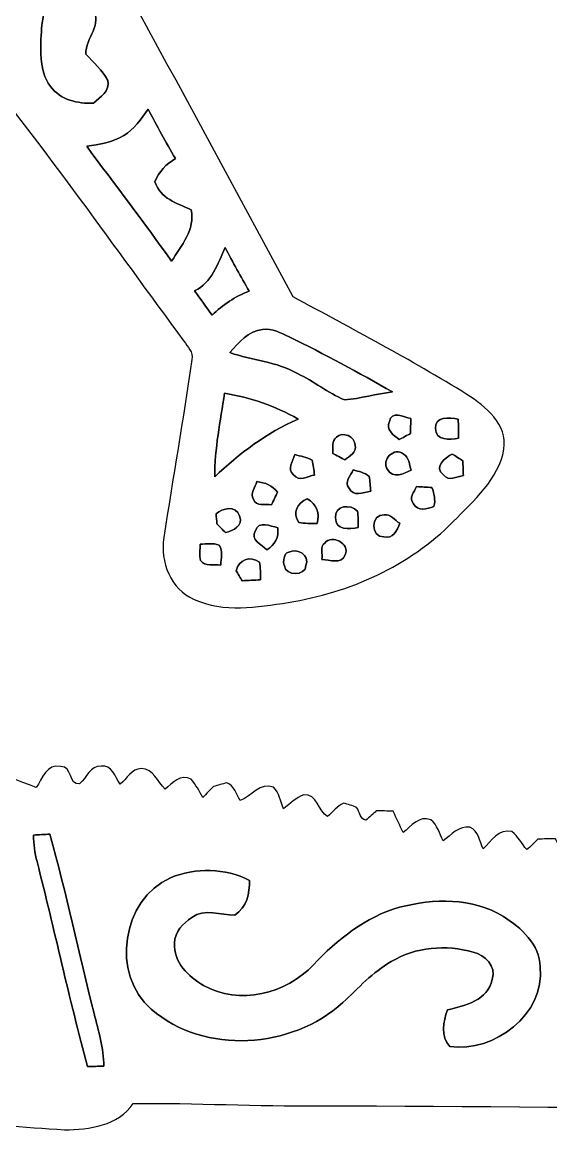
# Model space of a CAD drawing. Header units: centimetres. Extents: x -11.9 to 11.8, y -13.4 to 13.3.
# Drawn here: x -0.62 to 3.99, y -13.31 to -3.65 of the extents above; entities that cross this region are included whole.
import ezdxf

# ---------------------------------------------------------------- set-up
doc = ezdxf.new("R2010")
doc.units = ezdxf.units.CM
doc.header["$MEASUREMENT"] = 0
doc.layers.add('Camada 1', color=7, linetype='Continuous')

msp = doc.modelspace()

# ---------------------------------------------------------------- linework, layer by layer
at = {"layer": 'Camada 1', "color": 156}
for points, knots in [([(-6.18384, 0.67592), (-5.45606, 0.92392), (-4.68066, 0.97401), (-3.91759, 0.99342), (-3.91759, 0.99342), (-3.21344, 0.99942), (-2.49414, 0.95074), (-1.82915, 0.70131), (-1.82915, 0.70131), (-1.45097, 0.55915), (-1.08761, 0.32878), (-0.86959, -0.01975), (-0.86959, -0.01975), (-0.78775, -0.16228), (-0.71191, -0.32419), (-0.73447, -0.49318), (-0.73447, -0.49318), (-0.75881, -0.69179), (-0.76588, -0.89181), (-0.79162, -1.09044), (-0.79162, -1.09044), (-0.79409, -1.19415), (-0.82797, -1.3088), (-0.77045, -1.4037), (-0.77045, -1.4037), (0.06809, -2.95205), (0.90981, -4.49862), (1.74625, -6.04838), (1.74625, -6.04838), (2.25636, -6.32283), (2.76895, -6.59448), (3.26178, -6.89926), (3.26178, -6.89926), (3.42335, -7.00439), (3.61702, -7.15751), (3.58352, -7.37517), (3.58352, -7.37517), (3.53764, -7.6401), (3.32034, -7.8253), (3.14077, -8.00735), (3.14077, -8.00735), (2.75766, -8.39576), (2.23801, -8.62682), (1.7032, -8.71149), (1.7032, -8.71149), (1.43298, -8.75558), (1.14087, -8.80145), (0.88194, -8.68469), (0.88194, -8.68469), (0.6798, -8.59579), (0.5842, -8.35695), (0.61841, -8.14634), (0.61841, -8.14634), (0.69885, -7.62916), (0.78739, -7.1127), (0.86395, -6.59482), (0.86395, -6.59482), (0.87948, -6.53026), (0.82479, -6.48299), (0.79375, -6.43466), (0.79375, -6.43466), (0.18696, -5.61374), (-0.39899, -4.7766), (-1.04422, -3.98533), (-1.04422, -3.98533), (-1.13558, -4.9269), (-1.19591, -5.87691), (-1.40263, -6.80295), (-1.40263, -6.80295), (-1.45308, -7.09224), (-1.68663, -7.30778), (-1.93533, -7.43973), (-1.93533, -7.43973), (-2.32621, -7.63588), (-2.76542, -7.71102), (-3.19722, -7.74912), (-3.19722, -7.74912), (-3.17782, -8.15128), (-3.15277, -8.57532), (-3.33233, -8.9482), (-3.33233, -8.9482), (-3.45015, -9.1948), (-3.68087, -9.38812), (-3.95286, -9.43715), (-3.95286, -9.43715), (-4.38431, -9.53735), (-4.89338, -9.40893), (-5.16008, -9.03781), (-5.16008, -9.03781), (-5.46028, -8.62894), (-5.53966, -8.10119), (-5.52767, -7.60552), (-5.52767, -7.60552), (-5.76192, -7.53463), (-6.00216, -7.47112), (-6.2177, -7.35188), (-6.2177, -7.35188), (-6.5479, -7.69372), (-7.00051, -7.93574), (-7.48171, -7.94631), (-7.48171, -7.94631), (-7.76111, -7.9382), (-8.05391, -7.86095), (-8.25817, -7.65986), (-8.25817, -7.65986), (-8.48959, -7.45101), (-8.60072, -7.14516), (-8.6494, -6.84459), (-8.6494, -6.84459), (-8.69597, -6.59977), (-8.58943, -6.36481), (-8.52276, -6.1348), (-8.52276, -6.1348), (-8.09271, -4.91208), (-7.54486, -3.73556), (-7.00758, -2.55798), (-7.00758, -2.55798), (-6.98324, -2.43521), (-7.01781, -2.30928), (-7.0305, -2.18651), (-7.0305, -2.18651), (-7.09365, -1.6584), (-7.15539, -1.12994), (-7.21465, -0.60113), (-7.21465, -0.60113), (-7.24252, -0.36617), (-7.20019, -0.1164), (-7.06225, 0.07972), (-7.06225, 0.07972), (-6.85658, 0.38064), (-6.51862, 0.55562), (-6.18384, 0.67592)], [0, 0, 0, 0, 0.0294118, 0.0294118, 0.0294118, 0.0294118, 0.0588235, 0.0588235, 0.0588235, 0.0588235, 0.0882353, 0.0882353, 0.0882353, 0.0882353, 0.1176471, 0.1176471, 0.1176471, 0.1176471, 0.1470588, 0.1470588, 0.1470588, 0.1470588, 0.1764706, 0.1764706, 0.1764706, 0.1764706, 0.2058824, 0.2058824, 0.2058824, 0.2058824, 0.2352941, 0.2352941, 0.2352941, 0.2352941, 0.2647059, 0.2647059, 0.2647059, 0.2647059, 0.2941176, 0.2941176, 0.2941176, 0.2941176, 0.3235294, 0.3235294, 0.3235294, 0.3235294, 0.3529412, 0.3529412, 0.3529412, 0.3529412, 0.3823529, 0.3823529, 0.3823529, 0.3823529, 0.4117647, 0.4117647, 0.4117647, 0.4117647, 0.4411765, 0.4411765, 0.4411765, 0.4411765, 0.4705882, 0.4705882, 0.4705882, 0.4705882, 0.5, 0.5, 0.5, 0.5, 0.5294118, 0.5294118, 0.5294118, 0.5294118, 0.5588235, 0.5588235, 0.5588235, 0.5588235, 0.5882353, 0.5882353, 0.5882353, 0.5882353, 0.6176471, 0.6176471, 0.6176471, 0.6176471, 0.6470588, 0.6470588, 0.6470588, 0.6470588, 0.6764706, 0.6764706, 0.6764706, 0.6764706, 0.7058824, 0.7058824, 0.7058824, 0.7058824, 0.7352941, 0.7352941, 0.7352941, 0.7352941, 0.7647059, 0.7647059, 0.7647059, 0.7647059, 0.7941176, 0.7941176, 0.7941176, 0.7941176, 0.8235294, 0.8235294, 0.8235294, 0.8235294, 0.8529412, 0.8529412, 0.8529412, 0.8529412, 0.8823529, 0.8823529, 0.8823529, 0.8823529, 0.9117647, 0.9117647, 0.9117647, 0.9117647, 0.9411765, 0.9411765, 0.9411765, 0.9411765, 1, 1, 1, 1]), ([(-0.3309, -2.95945), (-0.3309, -2.95945), (-0.3309, -2.95945), (-0.3309, -2.95945), (-0.3309, -2.95945), (-0.369, -3.20852), (-0.41451, -3.45687), (-0.44732, -3.70699), (-0.44732, -3.70699), (-0.45578, -3.87631), (-0.47659, -4.06858), (-0.37007, -4.21428), (-0.37007, -4.21428), (-0.28292, -4.33), (-0.1337, -4.36667), (0.00528, -4.36068), (0.00528, -4.36068), (0.06456, -4.30847), (0.15205, -4.2545), (0.12946, -4.16136), (0.12946, -4.16136), (0.08395, -4.07212), (0.00387, -4.00719), (-0.06068, -3.93242), (-0.06068, -3.93242), (-0.06843, -3.79377), (0.09525, -3.66747), (-0.00847, -3.53835), (-0.00847, -3.53835), (-0.11711, -3.3461), (-0.22506, -3.15312), (-0.3309, -2.95945)], [0, 0, 0, 0, 0.1111111, 0.1111111, 0.1111111, 0.1111111, 0.2222222, 0.2222222, 0.2222222, 0.2222222, 0.3333333, 0.3333333, 0.3333333, 0.3333333, 0.4444444, 0.4444444, 0.4444444, 0.4444444, 0.5555556, 0.5555556, 0.5555556, 0.5555556, 0.6666667, 0.6666667, 0.6666667, 0.6666667, 0.7777778, 0.7777778, 0.7777778, 0.7777778, 1, 1, 1, 1]), ([(0.26846, -4.64255), (0.26846, -4.64255), (0.26846, -4.64255), (0.26846, -4.64255), (0.26846, -4.64255), (0.1718, -4.70322), (0.05644, -4.71699), (-0.05396, -4.73569), (-0.05396, -4.73569), (0.19227, -5.07012), (0.44696, -5.3982), (0.68545, -5.73829), (0.68545, -5.73829), (0.76941, -5.6021), (0.895, -5.46169), (0.85724, -5.28884), (0.85724, -5.28884), (0.73377, -5.23239), (0.58666, -5.19112), (0.54115, -5.04506), (0.54115, -5.04506), (0.57467, -4.95687), (0.64065, -4.89091), (0.71966, -4.84222), (0.71966, -4.84222), (0.63675, -4.70146), (0.55703, -4.5586), (0.4819, -4.41359), (0.4819, -4.41359), (0.41909, -4.49686), (0.36125, -4.58927), (0.26846, -4.64255)], [0, 0, 0, 0, 0.1111111, 0.1111111, 0.1111111, 0.1111111, 0.2222222, 0.2222222, 0.2222222, 0.2222222, 0.3333333, 0.3333333, 0.3333333, 0.3333333, 0.4444444, 0.4444444, 0.4444444, 0.4444444, 0.5555556, 0.5555556, 0.5555556, 0.5555556, 0.6666667, 0.6666667, 0.6666667, 0.6666667, 0.7777778, 0.7777778, 0.7777778, 0.7777778, 1, 1, 1, 1]), ([(0.88652, -5.99651), (0.88652, -5.99651), (0.88652, -5.99651), (0.88652, -5.99651), (0.88652, -5.99651), (0.93802, -6.06636), (0.98882, -6.13692), (1.03964, -6.20783), (1.03964, -6.20783), (1.13312, -6.11786), (1.24107, -6.04448), (1.36277, -5.99756), (1.36277, -5.99756), (1.28975, -5.87304), (1.21884, -5.7471), (1.15429, -5.61798), (1.15429, -5.61798), (1.08761, -5.75734), (1.03893, -5.92632), (0.88652, -5.99651)], [0, 0, 0, 0, 0.1666667, 0.1666667, 0.1666667, 0.1666667, 0.3333333, 0.3333333, 0.3333333, 0.3333333, 0.5, 0.5, 0.5, 0.5, 0.6666667, 0.6666667, 0.6666667, 0.6666667, 1, 1, 1, 1]), ([(1.19486, -6.53415), (1.19486, -6.53415), (1.19486, -6.53415), (1.19486, -6.53415), (1.19486, -6.53415), (1.38888, -6.6033), (1.60301, -6.61212), (1.78469, -6.71724), (1.78469, -6.71724), (1.92617, -6.78285), (2.04823, -6.88586), (2.19251, -6.94477), (2.19251, -6.94477), (2.33432, -6.93773), (2.47049, -6.89081), (2.61196, -6.8774), (2.61196, -6.8774), (2.31739, -6.70772), (2.01753, -6.54649), (1.71238, -6.39692), (1.71238, -6.39692), (1.63865, -6.36517), (1.56316, -6.31789), (1.4799, -6.33236), (1.4799, -6.33236), (1.35573, -6.34505), (1.27105, -6.44596), (1.19486, -6.53415)], [0, 0, 0, 0, 0.125, 0.125, 0.125, 0.125, 0.25, 0.25, 0.25, 0.25, 0.375, 0.375, 0.375, 0.375, 0.5, 0.5, 0.5, 0.5, 0.625, 0.625, 0.625, 0.625, 0.75, 0.75, 0.75, 0.75, 1, 1, 1, 1]), ([(1.14864, -6.88903), (1.14864, -6.88903), (1.14864, -6.88903), (1.14864, -6.88903), (1.14864, -6.88903), (1.11019, -7.13069), (1.06221, -7.372), (1.06186, -7.61753), (1.06186, -7.61753), (1.27706, -7.41432), (1.51518, -7.23123), (1.78859, -7.11341), (1.78859, -7.11341), (1.59103, -6.9991), (1.37371, -6.92502), (1.14864, -6.88903)], [0, 0, 0, 0, 0.2, 0.2, 0.2, 0.2, 0.4, 0.4, 0.4, 0.4, 0.6, 0.6, 0.6, 0.6, 1, 1, 1, 1]), ([(2.5855, -7.13351), (2.5855, -7.13351), (2.5855, -7.13351), (2.5855, -7.13351), (2.5855, -7.13351), (2.55093, -7.20653), (2.62183, -7.25382), (2.67124, -7.29192), (2.67124, -7.29192), (2.69592, -7.27886), (2.7453, -7.25204), (2.76965, -7.23864), (2.76965, -7.23864), (2.77035, -7.19525), (2.77106, -7.15186), (2.77142, -7.10881), (2.77142, -7.10881), (2.71215, -7.09436), (2.60173, -7.03932), (2.5855, -7.13351)], [0, 0, 0, 0, 0.1666667, 0.1666667, 0.1666667, 0.1666667, 0.3333333, 0.3333333, 0.3333333, 0.3333333, 0.5, 0.5, 0.5, 0.5, 0.6666667, 0.6666667, 0.6666667, 0.6666667, 1, 1, 1, 1]), ([(2.98696, -7.19701), (2.98696, -7.19701), (2.98696, -7.19701), (2.98696, -7.19701), (2.98696, -7.19701), (2.98979, -7.30284), (3.11185, -7.29333), (3.18805, -7.28098), (3.18805, -7.28098), (3.18769, -7.22488), (3.18698, -7.16879), (3.18523, -7.11341), (3.18523, -7.11341), (3.10938, -7.09999), (2.98026, -7.08413), (2.98696, -7.19701)], [0, 0, 0, 0, 0.2, 0.2, 0.2, 0.2, 0.4, 0.4, 0.4, 0.4, 0.6, 0.6, 0.6, 0.6, 1, 1, 1, 1]), ([(2.12407, -7.2718), (2.12407, -7.2718), (2.12407, -7.2718), (2.12407, -7.2718), (2.12407, -7.2718), (2.07644, -7.30355), (2.0969, -7.36494), (2.09303, -7.41257), (2.09303, -7.41257), (2.11842, -7.42667), (2.16958, -7.45489), (2.19533, -7.46901), (2.19533, -7.46901), (2.23697, -7.43691), (2.30222, -7.40621), (2.28599, -7.3413), (2.28599, -7.3413), (2.28811, -7.26475), (2.17452, -7.21818), (2.12407, -7.2718)], [0, 0, 0, 0, 0.1666667, 0.1666667, 0.1666667, 0.1666667, 0.3333333, 0.3333333, 0.3333333, 0.3333333, 0.5, 0.5, 0.5, 0.5, 0.6666667, 0.6666667, 0.6666667, 0.6666667, 1, 1, 1, 1]), ([(1.75048, -7.59882), (1.75048, -7.59882), (1.75048, -7.59882), (1.75048, -7.59882), (1.75048, -7.59882), (1.79599, -7.66444), (1.87184, -7.60976), (1.93216, -7.60165), (1.93216, -7.60165), (1.92617, -7.55755), (1.92298, -7.51346), (1.9124, -7.47077), (1.9124, -7.47077), (1.86407, -7.44714), (1.81081, -7.43691), (1.75965, -7.4235), (1.75965, -7.4235), (1.7473, -7.48171), (1.68627, -7.55015), (1.75048, -7.59882)], [0, 0, 0, 0, 0.1666667, 0.1666667, 0.1666667, 0.1666667, 0.3333333, 0.3333333, 0.3333333, 0.3333333, 0.5, 0.5, 0.5, 0.5, 0.6666667, 0.6666667, 0.6666667, 0.6666667, 1, 1, 1, 1]), ([(2.56962, -7.55297), (2.56962, -7.55297), (2.56962, -7.55297), (2.56962, -7.55297), (2.56962, -7.55297), (2.61443, -7.63622), (2.7118, -7.58895), (2.77529, -7.55967), (2.77529, -7.55967), (2.75836, -7.51134), (2.75907, -7.44466), (2.70756, -7.4189), (2.70756, -7.4189), (2.63136, -7.35012), (2.50789, -7.47041), (2.56962, -7.55297)], [0, 0, 0, 0, 0.2, 0.2, 0.2, 0.2, 0.4, 0.4, 0.4, 0.4, 0.6, 0.6, 0.6, 0.6, 1, 1, 1, 1]), ([(3.05681, -7.59812), (3.05681, -7.59812), (3.05681, -7.59812), (3.05681, -7.59812), (3.05681, -7.59812), (3.09986, -7.66304), (3.17183, -7.61434), (3.23037, -7.60482), (3.23037, -7.60482), (3.22896, -7.56179), (3.22721, -7.5191), (3.22545, -7.47676), (3.22545, -7.47676), (3.2025, -7.4623), (3.15665, -7.43303), (3.13372, -7.4182), (3.13372, -7.4182), (3.07092, -7.44926), (2.96757, -7.53392), (3.05681, -7.59812)], [0, 0, 0, 0, 0.1666667, 0.1666667, 0.1666667, 0.1666667, 0.3333333, 0.3333333, 0.3333333, 0.3333333, 0.5, 0.5, 0.5, 0.5, 0.6666667, 0.6666667, 0.6666667, 0.6666667, 1, 1, 1, 1]), ([(2.27012, -7.55721), (2.27012, -7.55721), (2.27012, -7.55721), (2.27012, -7.55721), (2.27012, -7.55721), (2.2479, -7.60589), (2.18792, -7.66022), (2.23237, -7.71418), (2.23237, -7.71418), (2.268, -7.79356), (2.35795, -7.75334), (2.42217, -7.74312), (2.42217, -7.74312), (2.41828, -7.69937), (2.41723, -7.65598), (2.40841, -7.61364), (2.40841, -7.61364), (2.37031, -7.57802), (2.31775, -7.57025), (2.27012, -7.55721)], [0, 0, 0, 0, 0.1666667, 0.1666667, 0.1666667, 0.1666667, 0.3333333, 0.3333333, 0.3333333, 0.3333333, 0.5, 0.5, 0.5, 0.5, 0.6666667, 0.6666667, 0.6666667, 0.6666667, 1, 1, 1, 1]), ([(1.39912, -7.81332), (1.39912, -7.81332), (1.39912, -7.81332), (1.39912, -7.81332), (1.39912, -7.81332), (1.42346, -7.87822), (1.50459, -7.8493), (1.55821, -7.86058), (1.55821, -7.86058), (1.57091, -7.83307), (1.59597, -7.77875), (1.6083, -7.75124), (1.6083, -7.75124), (1.56527, -7.69301), (1.50106, -7.66621), (1.43087, -7.65844), (1.43087, -7.65844), (1.41639, -7.70678), (1.36596, -7.76145), (1.39912, -7.81332)], [0, 0, 0, 0, 0.1666667, 0.1666667, 0.1666667, 0.1666667, 0.3333333, 0.3333333, 0.3333333, 0.3333333, 0.5, 0.5, 0.5, 0.5, 0.6666667, 0.6666667, 0.6666667, 0.6666667, 1, 1, 1, 1]), ([(2.82292, -7.7022), (2.82292, -7.7022), (2.82292, -7.7022), (2.82292, -7.7022), (2.82292, -7.7022), (2.80282, -7.747), (2.75025, -7.80379), (2.7961, -7.85106), (2.7961, -7.85106), (2.83104, -7.91951), (2.91499, -7.89905), (2.9718, -7.87435), (2.9718, -7.87435), (2.9912, -7.81897), (2.9732, -7.76252), (2.95627, -7.7096), (2.95627, -7.7096), (2.91182, -7.70678), (2.86737, -7.70431), (2.82292, -7.7022)], [0, 0, 0, 0, 0.1666667, 0.1666667, 0.1666667, 0.1666667, 0.3333333, 0.3333333, 0.3333333, 0.3333333, 0.5, 0.5, 0.5, 0.5, 0.6666667, 0.6666667, 0.6666667, 0.6666667, 1, 1, 1, 1]), ([(1.79492, -8.01511), (1.79492, -8.01511), (1.79492, -8.01511), (1.79492, -8.01511), (1.79492, -8.01511), (1.8475, -8.02534), (1.90146, -8.02286), (1.95509, -8.02393), (1.95509, -8.02393), (1.97979, -7.93396), (1.95121, -7.85388), (1.86972, -7.80767), (1.86972, -7.80767), (1.78187, -7.84014), (1.73777, -7.93221), (1.79492, -8.01511)], [0, 0, 0, 0, 0.2, 0.2, 0.2, 0.2, 0.4, 0.4, 0.4, 0.4, 0.6, 0.6, 0.6, 0.6, 1, 1, 1, 1]), ([(1.07385, -7.94066), (1.07385, -7.94066), (1.07385, -7.94066), (1.07385, -7.94066), (1.07385, -7.94066), (1.07562, -7.9622), (1.0795, -8.00522), (1.08126, -8.02674), (1.08126, -8.02674), (1.10596, -8.0518), (1.13064, -8.0772), (1.15569, -8.10294), (1.15569, -8.10294), (1.22273, -8.08601), (1.31621, -8.04333), (1.27881, -7.9576), (1.27881, -7.9576), (1.24529, -7.86448), (1.13205, -7.88563), (1.07385, -7.94066)], [0, 0, 0, 0, 0.1666667, 0.1666667, 0.1666667, 0.1666667, 0.3333333, 0.3333333, 0.3333333, 0.3333333, 0.5, 0.5, 0.5, 0.5, 0.6666667, 0.6666667, 0.6666667, 0.6666667, 1, 1, 1, 1]), ([(2.11666, -7.97348), (2.11666, -7.97348), (2.11666, -7.97348), (2.11666, -7.97348), (2.11666, -7.97348), (2.10925, -8.08708), (2.23872, -8.0712), (2.31315, -8.0585), (2.31315, -8.0585), (2.31281, -8.01017), (2.31422, -7.9622), (2.30786, -7.91491), (2.30786, -7.91491), (2.24825, -7.85213), (2.10502, -7.86448), (2.11666, -7.97348)], [0, 0, 0, 0, 0.2, 0.2, 0.2, 0.2, 0.4, 0.4, 0.4, 0.4, 0.6, 0.6, 0.6, 0.6, 1, 1, 1, 1]), ([(1.41746, -8.08567), (1.41746, -8.08567), (1.41746, -8.08567), (1.41746, -8.08567), (1.41746, -8.08567), (1.37125, -8.16645), (1.4679, -8.21019), (1.51799, -8.25183), (1.51799, -8.25183), (1.58891, -8.20914), (1.62277, -8.14317), (1.61149, -8.06167), (1.61149, -8.06167), (1.54905, -8.04403), (1.44568, -7.99782), (1.41746, -8.08567)], [0, 0, 0, 0, 0.2, 0.2, 0.2, 0.2, 0.4, 0.4, 0.4, 0.4, 0.6, 0.6, 0.6, 0.6, 1, 1, 1, 1]), ([(2.53646, -8.13859), (2.53646, -8.13859), (2.53646, -8.13859), (2.53646, -8.13859), (2.53646, -8.13859), (2.61937, -8.1661), (2.65077, -8.08143), (2.67616, -8.02216), (2.67616, -8.02216), (2.63207, -7.99747), (2.59574, -7.93644), (2.53965, -7.94878), (2.53965, -7.94878), (2.42076, -7.93467), (2.41899, -8.14987), (2.53646, -8.13859)], [0, 0, 0, 0, 0.2, 0.2, 0.2, 0.2, 0.4, 0.4, 0.4, 0.4, 0.6, 0.6, 0.6, 0.6, 1, 1, 1, 1]), ([(0.93661, -8.20384), (0.93661, -8.20384), (0.93661, -8.20384), (0.93661, -8.20384), (0.93661, -8.20384), (0.93661, -8.25112), (0.92569, -8.30014), (0.93944, -8.34707), (0.93944, -8.34707), (0.97683, -8.40493), (1.05762, -8.376), (1.11512, -8.38624), (1.11512, -8.38624), (1.11619, -8.32801), (1.13736, -8.26347), (1.09996, -8.21265), (1.09996, -8.21265), (1.04775, -8.19009), (0.9906, -8.20313), (0.93661, -8.20384)], [0, 0, 0, 0, 0.1666667, 0.1666667, 0.1666667, 0.1666667, 0.3333333, 0.3333333, 0.3333333, 0.3333333, 0.5, 0.5, 0.5, 0.5, 0.6666667, 0.6666667, 0.6666667, 0.6666667, 1, 1, 1, 1]), ([(2.0214, -8.1936), (2.0214, -8.1936), (2.0214, -8.1936), (2.0214, -8.1936), (2.0214, -8.1936), (1.97731, -8.22642), (2.00483, -8.28993), (1.99707, -8.33649), (1.99707, -8.33649), (2.0655, -8.34214), (2.16464, -8.38093), (2.20098, -8.29697), (2.20098, -8.29697), (2.24048, -8.19679), (2.08597, -8.1153), (2.0214, -8.1936)], [0, 0, 0, 0, 0.2, 0.2, 0.2, 0.2, 0.4, 0.4, 0.4, 0.4, 0.6, 0.6, 0.6, 0.6, 1, 1, 1, 1]), ([(1.24882, -8.43492), (1.24882, -8.43492), (1.24882, -8.43492), (1.24882, -8.43492), (1.24882, -8.43492), (1.26188, -8.45679), (1.28834, -8.50053), (1.30174, -8.5224), (1.30174, -8.5224), (1.35466, -8.51992), (1.40794, -8.51712), (1.46156, -8.51393), (1.46156, -8.51393), (1.46015, -8.46242), (1.46227, -8.41058), (1.45238, -8.36012), (1.45238, -8.36012), (1.37125, -8.30192), (1.27, -8.33861), (1.24882, -8.43492)], [0, 0, 0, 0, 0.1666667, 0.1666667, 0.1666667, 0.1666667, 0.3333333, 0.3333333, 0.3333333, 0.3333333, 0.5, 0.5, 0.5, 0.5, 0.6666667, 0.6666667, 0.6666667, 0.6666667, 1, 1, 1, 1]), ([(1.70709, -8.27229), (1.70709, -8.27229), (1.70709, -8.27229), (1.70709, -8.27229), (1.70709, -8.27229), (1.66334, -8.2818), (1.65559, -8.35589), (1.66933, -8.39257), (1.66933, -8.39257), (1.6764, -8.48218), (1.85561, -8.48289), (1.85807, -8.39082), (1.85807, -8.39082), (1.89018, -8.29486), (1.78893, -8.23736), (1.70709, -8.27229)], [0, 0, 0, 0, 0.2, 0.2, 0.2, 0.2, 0.4, 0.4, 0.4, 0.4, 0.6, 0.6, 0.6, 0.6, 1, 1, 1, 1]), ([(-2.68676, -9.80086), (-2.60526, -9.73596), (-2.49273, -9.74407), (-2.39676, -9.76453), (-2.39676, -9.76453), (-1.75648, -9.92752), (-1.1109, -10.08167), (-0.49459, -10.3251), (-0.49459, -10.3251), (-0.43992, -10.2496), (-0.40252, -10.11096), (-0.28151, -10.1427), (-0.28151, -10.1427), (-0.17744, -10.13071), (-0.21201, -10.31168), (-0.1164, -10.29194), (-0.1164, -10.29194), (-0.05396, -10.24149), (-0.02187, -10.13459), (0.0709, -10.13777), (0.0709, -10.13777), (0.16898, -10.12296), (0.1912, -10.23513), (0.23812, -10.29545), (0.23812, -10.29545), (0.29915, -10.25031), (0.33584, -10.15965), (0.42157, -10.15965), (0.42157, -10.15965), (0.52882, -10.15824), (0.56232, -10.27818), (0.63041, -10.33921), (0.63041, -10.33921), (0.69427, -10.287), (0.76553, -10.20163), (0.8576, -10.25172), (0.8576, -10.25172), (0.89782, -10.30005), (0.92709, -10.35614), (0.95919, -10.41082), (0.95919, -10.41082), (0.99024, -10.37943), (1.02129, -10.34767), (1.05268, -10.31662), (1.05268, -10.31662), (1.09007, -10.30427), (1.12818, -10.2937), (1.16699, -10.28488), (1.16699, -10.28488), (1.23506, -10.30427), (1.24636, -10.38647), (1.28517, -10.43693), (1.28517, -10.43693), (1.38394, -10.40165), (1.45732, -10.27535), (1.57585, -10.32298), (1.57585, -10.32298), (1.62806, -10.36954), (1.63476, -10.44821), (1.66229, -10.51065), (1.66229, -10.51065), (1.71944, -10.46726), (1.77129, -10.41259), (1.83938, -10.38718), (1.83938, -10.38718), (1.95579, -10.3759), (1.96568, -10.53606), (2.04611, -10.57663), (2.04611, -10.57663), (2.09408, -10.54028), (2.12831, -10.48456), (2.18581, -10.46161), (2.18581, -10.46161), (2.22496, -10.46973), (2.26306, -10.48244), (2.29975, -10.49937), (2.29975, -10.49937), (2.32657, -10.53324), (2.32762, -10.60379), (2.3809, -10.60944), (2.3809, -10.60944), (2.41194, -10.58333), (2.44193, -10.55652), (2.47085, -10.529), (2.47085, -10.529), (2.51953, -10.52865), (2.56821, -10.52971), (2.61725, -10.53112), (2.61725, -10.53112), (2.64724, -10.59285), (2.67616, -10.65494), (2.70474, -10.71774), (2.70474, -10.71774), (2.77388, -10.66341), (2.8448, -10.56464), (2.94569, -10.60591), (2.94569, -10.60591), (3.00496, -10.64965), (3.02083, -10.72761), (3.05364, -10.79041), (3.05364, -10.79041), (3.12349, -10.73962), (3.18981, -10.65742), (3.28612, -10.67152), (3.28612, -10.67152), (3.36408, -10.70151), (3.37114, -10.79394), (3.40147, -10.86026), (3.40147, -10.86026), (3.47203, -10.795), (3.53942, -10.67788), (3.65266, -10.70926), (3.65266, -10.70926), (3.70699, -10.75124), (3.73944, -10.81405), (3.78319, -10.86626), (3.78319, -10.86626), (3.8174, -10.83734), (3.84844, -10.80557), (3.8802, -10.77489), (3.8802, -10.77489), (3.931, -10.77277), (3.9818, -10.77207), (4.03294, -10.77207), (4.03294, -10.77207), (4.06646, -10.83486), (4.09928, -10.898), (4.13137, -10.96186), (4.13137, -10.96186), (4.19381, -10.89942), (4.26049, -10.8405), (4.34092, -10.80311), (4.34092, -10.80311), (4.39101, -10.85427), (4.43864, -10.90789), (4.4838, -10.96362), (4.4838, -10.96362), (4.53989, -10.92624), (4.59634, -10.88989), (4.65384, -10.85497), (4.65384, -10.85497), (4.68982, -10.86801), (4.72581, -10.88143), (4.76215, -10.89518), (4.76215, -10.89518), (4.78649, -10.94351), (4.81047, -10.99326), (4.83904, -11.04018), (4.83904, -11.04018), (4.88138, -11.01443), (4.92054, -10.98408), (4.9604, -10.95516), (4.9604, -10.95516), (4.99392, -10.95375), (5.02742, -10.95304), (5.06129, -10.95269), (5.06129, -10.95269), (5.09164, -11.00384), (5.12127, -11.0557), (5.1502, -11.10862), (5.1502, -11.10862), (5.20876, -11.06487), (5.26767, -11.02218), (5.32906, -10.98303), (5.32906, -10.98303), (5.40807, -11.0236), (5.45394, -11.09873), (5.49275, -11.17564), (5.49275, -11.17564), (5.55237, -11.13401), (5.60775, -11.07827), (5.68042, -11.06134), (5.68042, -11.06134), (5.76014, -11.07298), (5.78801, -11.16047), (5.82965, -11.21798), (5.82965, -11.21798), (5.89562, -11.18022), (5.95736, -11.12943), (6.03391, -11.11532), (6.03391, -11.11532), (6.0706, -11.12908), (6.10588, -11.14848), (6.1415, -11.16717), (6.1415, -11.16717), (6.15631, -11.20846), (6.17185, -11.24973), (6.18771, -11.29171), (6.18771, -11.29171), (6.24804, -11.25536), (6.30096, -11.17847), (6.38104, -11.19575), (6.38104, -11.19575), (6.4664, -11.2081), (6.48017, -11.31252), (6.51262, -11.37708), (6.51262, -11.37708), (6.5592, -11.32592), (6.60822, -11.27724), (6.65797, -11.22961), (6.65797, -11.22961), (6.75886, -11.24513), (6.82271, -11.31534), (6.85095, -11.4113), (6.85095, -11.4113), (6.92643, -11.34039), (7.01604, -11.22715), (7.12786, -11.30723), (7.12786, -11.30723), (7.14974, -11.34356), (7.1501, -11.40178), (7.19067, -11.4233), (7.19067, -11.4233), (7.26897, -11.36297), (7.35717, -11.31429), (7.44855, -11.38273), (7.44855, -11.38273), (7.46724, -11.4434), (7.48663, -11.50408), (7.50675, -11.56511), (7.50675, -11.56511), (7.57943, -11.50902), (7.63975, -11.42505), (7.73253, -11.40283), (7.73253, -11.40283), (7.85459, -11.38836), (7.88317, -11.52418), (7.93291, -11.60568), (7.93291, -11.60568), (7.97772, -11.56299), (8.02145, -11.51854), (8.07225, -11.48326), (8.07225, -11.48326), (8.18127, -11.4681), (8.20844, -11.59298), (8.25605, -11.66424), (8.25605, -11.66424), (8.32202, -11.58699), (8.3887, -11.48961), (8.50618, -11.51254), (8.50618, -11.51254), (8.54533, -11.57005), (8.58519, -11.62755), (8.62329, -11.68646), (8.62329, -11.68646), (8.71395, -11.62049), (8.81486, -11.49879), (8.93867, -11.56158), (8.93867, -11.56158), (8.99688, -11.61625), (9.03323, -11.68929), (9.07732, -11.75561), (9.07732, -11.75561), (9.15492, -11.69882), (9.23325, -11.64307), (9.31474, -11.59191), (9.31474, -11.59191), (9.40859, -11.64695), (9.4675, -11.74255), (9.55357, -11.80606), (9.55357, -11.80606), (9.6146, -11.77325), (9.67139, -11.73339), (9.73137, -11.69811), (9.73137, -11.69811), (9.75289, -11.70798), (9.79628, -11.72739), (9.81779, -11.73726), (9.81779, -11.73726), (9.85731, -11.80007), (9.89646, -11.86356), (9.93705, -11.92635), (9.93705, -11.92635), (10.00619, -11.85403), (10.08415, -11.77783), (10.1942, -11.80394), (10.1942, -11.80394), (10.22667, -11.8632), (10.25947, -11.92283), (10.29158, -11.98316), (10.29158, -11.98316), (10.35261, -11.95317), (10.41082, -11.89743), (10.48419, -11.90978), (10.48419, -11.90978), (10.59602, -11.94822), (10.55299, -12.08051), (10.55722, -12.17083), (10.55722, -12.17083), (10.5223, -12.4915), (10.54099, -12.8164), (10.4909, -13.13602), (10.4909, -13.13602), (10.3138, -13.18401), (10.13037, -13.15861), (9.95045, -13.15402), (9.95045, -13.15402), (7.29121, -13.14062), (4.63232, -13.10886), (1.97309, -13.09828), (1.97309, -13.09828), (1.43228, -13.10464), (0.89252, -13.07358), (0.35172, -13.07818), (0.35172, -13.07818), (0.22048, -13.27467), (-0.03069, -13.30642), (-0.24765, -13.30854), (-0.24765, -13.30854), (-0.95284, -13.25562), (-1.66017, -13.22422), (-2.36573, -13.17659), (-2.36573, -13.17659), (-2.55905, -13.16531), (-2.7894, -13.17659), (-2.93404, -13.02385), (-2.93404, -13.02385), (-3.03742, -12.93283), (-3.042, -12.77902), (-3.00777, -12.65555), (-3.00777, -12.65555), (-2.96333, -12.49785), (-2.77459, -12.43682), (-2.73826, -12.27525), (-2.73826, -12.27525), (-2.61408, -11.7676), (-2.60173, -11.24232), (-2.56117, -10.72373), (-2.56117, -10.72373), (-2.52906, -10.49513), (-2.782, -10.37624), (-2.81023, -10.16423), (-2.81023, -10.16423), (-2.83491, -10.0344), (-2.80175, -9.87918), (-2.68676, -9.80086)], [0, 0, 0, 0, 0.0117647, 0.0117647, 0.0117647, 0.0117647, 0.0235294, 0.0235294, 0.0235294, 0.0235294, 0.0352941, 0.0352941, 0.0352941, 0.0352941, 0.0470588, 0.0470588, 0.0470588, 0.0470588, 0.0588235, 0.0588235, 0.0588235, 0.0588235, 0.0705882, 0.0705882, 0.0705882, 0.0705882, 0.0823529, 0.0823529, 0.0823529, 0.0823529, 0.0941176, 0.0941176, 0.0941176, 0.0941176, 0.1058824, 0.1058824, 0.1058824, 0.1058824, 0.1176471, 0.1176471, 0.1176471, 0.1176471, 0.1294118, 0.1294118, 0.1294118, 0.1294118, 0.1411765, 0.1411765, 0.1411765, 0.1411765, 0.1529412, 0.1529412, 0.1529412, 0.1529412, 0.1647059, 0.1647059, 0.1647059, 0.1647059, 0.1764706, 0.1764706, 0.1764706, 0.1764706, 0.1882353, 0.1882353, 0.1882353, 0.1882353, 0.2, 0.2, 0.2, 0.2, 0.2117647, 0.2117647, 0.2117647, 0.2117647, 0.2235294, 0.2235294, 0.2235294, 0.2235294, 0.2352941, 0.2352941, 0.2352941, 0.2352941, 0.2470588, 0.2470588, 0.2470588, 0.2470588, 0.2588235, 0.2588235, 0.2588235, 0.2588235, 0.2705882, 0.2705882, 0.2705882, 0.2705882, 0.2823529, 0.2823529, 0.2823529, 0.2823529, 0.2941176, 0.2941176, 0.2941176, 0.2941176, 0.3058824, 0.3058824, 0.3058824, 0.3058824, 0.3176471, 0.3176471, 0.3176471, 0.3176471, 0.3294118, 0.3294118, 0.3294118, 0.3294118, 0.3411765, 0.3411765, 0.3411765, 0.3411765, 0.3529412, 0.3529412, 0.3529412, 0.3529412, 0.3647059, 0.3647059, 0.3647059, 0.3647059, 0.3764706, 0.3764706, 0.3764706, 0.3764706, 0.3882353, 0.3882353, 0.3882353, 0.3882353, 0.4, 0.4, 0.4, 0.4, 0.4117647, 0.4117647, 0.4117647, 0.4117647, 0.4235294, 0.4235294, 0.4235294, 0.4235294, 0.4352941, 0.4352941, 0.4352941, 0.4352941, 0.4470588, 0.4470588, 0.4470588, 0.4470588, 0.4588235, 0.4588235, 0.4588235, 0.4588235, 0.4705882, 0.4705882, 0.4705882, 0.4705882, 0.4823529, 0.4823529, 0.4823529, 0.4823529, 0.4941176, 0.4941176, 0.4941176, 0.4941176, 0.5058824, 0.5058824, 0.5058824, 0.5058824, 0.5176471, 0.5176471, 0.5176471, 0.5176471, 0.5294118, 0.5294118, 0.5294118, 0.5294118, 0.5411765, 0.5411765, 0.5411765, 0.5411765, 0.5529412, 0.5529412, 0.5529412, 0.5529412, 0.5647059, 0.5647059, 0.5647059, 0.5647059, 0.5764706, 0.5764706, 0.5764706, 0.5764706, 0.5882353, 0.5882353, 0.5882353, 0.5882353, 0.6, 0.6, 0.6, 0.6, 0.6117647, 0.6117647, 0.6117647, 0.6117647, 0.6235294, 0.6235294, 0.6235294, 0.6235294, 0.6352941, 0.6352941, 0.6352941, 0.6352941, 0.6470588, 0.6470588, 0.6470588, 0.6470588, 0.6588235, 0.6588235, 0.6588235, 0.6588235, 0.6705882, 0.6705882, 0.6705882, 0.6705882, 0.6823529, 0.6823529, 0.6823529, 0.6823529, 0.6941176, 0.6941176, 0.6941176, 0.6941176, 0.7058824, 0.7058824, 0.7058824, 0.7058824, 0.7176471, 0.7176471, 0.7176471, 0.7176471, 0.7294118, 0.7294118, 0.7294118, 0.7294118, 0.7411765, 0.7411765, 0.7411765, 0.7411765, 0.7529412, 0.7529412, 0.7529412, 0.7529412, 0.7647059, 0.7647059, 0.7647059, 0.7647059, 0.7764706, 0.7764706, 0.7764706, 0.7764706, 0.7882353, 0.7882353, 0.7882353, 0.7882353, 0.8, 0.8, 0.8, 0.8, 0.8117647, 0.8117647, 0.8117647, 0.8117647, 0.8235294, 0.8235294, 0.8235294, 0.8235294, 0.8352941, 0.8352941, 0.8352941, 0.8352941, 0.8470588, 0.8470588, 0.8470588, 0.8470588, 0.8588235, 0.8588235, 0.8588235, 0.8588235, 0.8705882, 0.8705882, 0.8705882, 0.8705882, 0.8823529, 0.8823529, 0.8823529, 0.8823529, 0.8941176, 0.8941176, 0.8941176, 0.8941176, 0.9058824, 0.9058824, 0.9058824, 0.9058824, 0.9176471, 0.9176471, 0.9176471, 0.9176471, 0.9294118, 0.9294118, 0.9294118, 0.9294118, 0.9411765, 0.9411765, 0.9411765, 0.9411765, 0.9529412, 0.9529412, 0.9529412, 0.9529412, 0.9647059, 0.9647059, 0.9647059, 0.9647059, 0.9764706, 0.9764706, 0.9764706, 0.9764706, 1, 1, 1, 1]), ([(-0.51788, -10.73996), (-0.51788, -10.73996), (-0.51788, -10.73996), (-0.51788, -10.73996), (-0.51788, -10.73996), (-0.51469, -10.81722), (-0.50835, -10.89518), (-0.48682, -10.97068), (-0.48682, -10.97068), (-0.33443, -11.56475), (-0.20778, -12.16554), (-0.0455, -12.75715), (-0.0455, -12.75715), (0.00105, -12.75608), (0.04726, -12.75467), (0.09418, -12.75362), (0.09418, -12.75362), (0.09842, -12.59592), (0.04585, -12.44599), (0.01093, -12.2943), (0.01093, -12.2943), (-0.12242, -11.7743), (-0.23001, -11.24761), (-0.37606, -10.73114), (-0.37606, -10.73114), (-0.42333, -10.73326), (-0.47096, -10.73608), (-0.51788, -10.73996)], [0, 0, 0, 0, 0.125, 0.125, 0.125, 0.125, 0.25, 0.25, 0.25, 0.25, 0.375, 0.375, 0.375, 0.375, 0.5, 0.5, 0.5, 0.5, 0.625, 0.625, 0.625, 0.625, 0.75, 0.75, 0.75, 0.75, 1, 1, 1, 1]), ([(0.67734, -11.11074), (0.67734, -11.11074), (0.67734, -11.11074), (0.67734, -11.11074), (0.67734, -11.11074), (0.25223, -11.30123), (0.15487, -11.9528), (0.50906, -12.2569), (0.50906, -12.2569), (0.9772, -12.65872), (1.73073, -12.60403), (2.17981, -12.19904), (2.17981, -12.19904), (2.31422, -12.07381), (2.43981, -11.93375), (2.60173, -11.84239), (2.60173, -11.84239), (2.8134, -11.71327), (3.0801, -11.69317), (3.31611, -11.75948), (3.31611, -11.75948), (3.41948, -11.7856), (3.52212, -11.88154), (3.4798, -11.99797), (3.4798, -11.99797), (3.44557, -12.1807), (3.24626, -12.22657), (3.09279, -12.26255), (3.09279, -12.26255), (3.05118, -12.3652), (3.03318, -12.49186), (3.11185, -12.58288), (3.11185, -12.58288), (3.50026, -12.6358), (3.94299, -12.30241), (3.90031, -11.88895), (3.90031, -11.88895), (3.89536, -11.69212), (3.7345, -11.54677), (3.57928, -11.44975), (3.57928, -11.44975), (3.30975, -11.28041), (2.97039, -11.29242), (2.67299, -11.36896), (2.67299, -11.36896), (2.37596, -11.45046), (2.13147, -11.65153), (1.92229, -11.86992), (1.92229, -11.86992), (1.68627, -12.1232), (1.27565, -12.22516), (0.9659, -12.05052), (0.9659, -12.05052), (0.83361, -11.97504), (0.70026, -11.84485), (0.7112, -11.68047), (0.7112, -11.68047), (0.71296, -11.58275), (0.78809, -11.50937), (0.86218, -11.45645), (0.86218, -11.45645), (0.97542, -11.37742), (1.11371, -11.43669), (1.23895, -11.43669), (1.23895, -11.43669), (1.34055, -11.37108), (1.36947, -11.24761), (1.36418, -11.13401), (1.36418, -11.13401), (1.15534, -11.02535), (0.89358, -11.02218), (0.67734, -11.11074)], [0, 0, 0, 0, 0.0526316, 0.0526316, 0.0526316, 0.0526316, 0.1052632, 0.1052632, 0.1052632, 0.1052632, 0.1578947, 0.1578947, 0.1578947, 0.1578947, 0.2105263, 0.2105263, 0.2105263, 0.2105263, 0.2631579, 0.2631579, 0.2631579, 0.2631579, 0.3157895, 0.3157895, 0.3157895, 0.3157895, 0.3684211, 0.3684211, 0.3684211, 0.3684211, 0.4210526, 0.4210526, 0.4210526, 0.4210526, 0.4736842, 0.4736842, 0.4736842, 0.4736842, 0.5263158, 0.5263158, 0.5263158, 0.5263158, 0.5789474, 0.5789474, 0.5789474, 0.5789474, 0.6315789, 0.6315789, 0.6315789, 0.6315789, 0.6842105, 0.6842105, 0.6842105, 0.6842105, 0.7368421, 0.7368421, 0.7368421, 0.7368421, 0.7894737, 0.7894737, 0.7894737, 0.7894737, 0.8421053, 0.8421053, 0.8421053, 0.8421053, 0.8947368, 0.8947368, 0.8947368, 0.8947368, 1, 1, 1, 1])]:
    msp.add_open_spline(points, degree=3, knots=knots, dxfattribs=at)
at = {"layer": 'Camada 1', "color": 7}
for points, knots in [([(-0.3309, -2.95945), (-0.22506, -3.15312), (-0.11711, -3.3461), (-0.00847, -3.53835), (-0.00847, -3.53835), (0.09525, -3.66747), (-0.06843, -3.79377), (-0.06068, -3.93242), (-0.06068, -3.93242), (0.00387, -4.00719), (0.08395, -4.07212), (0.12946, -4.16136), (0.12946, -4.16136), (0.15205, -4.2545), (0.06456, -4.30847), (0.00528, -4.36068), (0.00528, -4.36068), (-0.1337, -4.36667), (-0.28292, -4.33), (-0.37007, -4.21428), (-0.37007, -4.21428), (-0.47659, -4.06858), (-0.45578, -3.87631), (-0.44732, -3.70699), (-0.44732, -3.70699), (-0.41451, -3.45687), (-0.369, -3.20852), (-0.3309, -2.95945)], [0, 0, 0, 0, 0.125, 0.125, 0.125, 0.125, 0.25, 0.25, 0.25, 0.25, 0.375, 0.375, 0.375, 0.375, 0.5, 0.5, 0.5, 0.5, 0.625, 0.625, 0.625, 0.625, 0.75, 0.75, 0.75, 0.75, 1, 1, 1, 1]), ([(0.26846, -4.64255), (0.36125, -4.58927), (0.41909, -4.49686), (0.4819, -4.41359), (0.4819, -4.41359), (0.55703, -4.5586), (0.63675, -4.70146), (0.71966, -4.84222), (0.71966, -4.84222), (0.64065, -4.89091), (0.57467, -4.95687), (0.54115, -5.04506), (0.54115, -5.04506), (0.58666, -5.19112), (0.73377, -5.23239), (0.85724, -5.28884), (0.85724, -5.28884), (0.895, -5.46169), (0.76941, -5.6021), (0.68545, -5.73829), (0.68545, -5.73829), (0.44696, -5.3982), (0.19227, -5.07012), (-0.05396, -4.73569), (-0.05396, -4.73569), (0.05644, -4.71699), (0.1718, -4.70322), (0.26846, -4.64255)], [0, 0, 0, 0, 0.125, 0.125, 0.125, 0.125, 0.25, 0.25, 0.25, 0.25, 0.375, 0.375, 0.375, 0.375, 0.5, 0.5, 0.5, 0.5, 0.625, 0.625, 0.625, 0.625, 0.75, 0.75, 0.75, 0.75, 1, 1, 1, 1]), ([(0.88652, -5.99651), (1.03893, -5.92632), (1.08761, -5.75734), (1.15429, -5.61798), (1.15429, -5.61798), (1.21884, -5.7471), (1.28975, -5.87304), (1.36277, -5.99756), (1.36277, -5.99756), (1.24107, -6.04448), (1.13312, -6.11786), (1.03964, -6.20783), (1.03964, -6.20783), (0.98882, -6.13692), (0.93802, -6.06636), (0.88652, -5.99651)], [0, 0, 0, 0, 0.2, 0.2, 0.2, 0.2, 0.4, 0.4, 0.4, 0.4, 0.6, 0.6, 0.6, 0.6, 1, 1, 1, 1]), ([(1.19486, -6.53415), (1.27105, -6.44596), (1.35573, -6.34505), (1.4799, -6.33236), (1.4799, -6.33236), (1.56316, -6.31789), (1.63865, -6.36517), (1.71238, -6.39692), (1.71238, -6.39692), (2.01753, -6.54649), (2.31739, -6.70772), (2.61196, -6.8774), (2.61196, -6.8774), (2.47049, -6.89081), (2.33432, -6.93773), (2.19251, -6.94477), (2.19251, -6.94477), (2.04823, -6.88586), (1.92617, -6.78285), (1.78469, -6.71724), (1.78469, -6.71724), (1.60301, -6.61212), (1.38888, -6.6033), (1.19486, -6.53415)], [0, 0, 0, 0, 0.1428571, 0.1428571, 0.1428571, 0.1428571, 0.2857143, 0.2857143, 0.2857143, 0.2857143, 0.4285714, 0.4285714, 0.4285714, 0.4285714, 0.5714286, 0.5714286, 0.5714286, 0.5714286, 0.7142857, 0.7142857, 0.7142857, 0.7142857, 1, 1, 1, 1]), ([(1.14864, -6.88903), (1.37371, -6.92502), (1.59103, -6.9991), (1.78859, -7.11341), (1.78859, -7.11341), (1.51518, -7.23123), (1.27706, -7.41432), (1.06186, -7.61753), (1.06186, -7.61753), (1.06221, -7.372), (1.11019, -7.13069), (1.14864, -6.88903)], [0, 0, 0, 0, 0.25, 0.25, 0.25, 0.25, 0.5, 0.5, 0.5, 0.5, 1, 1, 1, 1]), ([(2.5855, -7.13351), (2.60173, -7.03932), (2.71215, -7.09436), (2.77142, -7.10881), (2.77142, -7.10881), (2.77106, -7.15186), (2.77035, -7.19525), (2.76965, -7.23864), (2.76965, -7.23864), (2.7453, -7.25204), (2.69592, -7.27886), (2.67124, -7.29192), (2.67124, -7.29192), (2.62183, -7.25382), (2.55093, -7.20653), (2.5855, -7.13351)], [0, 0, 0, 0, 0.2, 0.2, 0.2, 0.2, 0.4, 0.4, 0.4, 0.4, 0.6, 0.6, 0.6, 0.6, 1, 1, 1, 1]), ([(2.98696, -7.19701), (2.98026, -7.08413), (3.10938, -7.09999), (3.18523, -7.11341), (3.18523, -7.11341), (3.18698, -7.16879), (3.18769, -7.22488), (3.18805, -7.28098), (3.18805, -7.28098), (3.11185, -7.29333), (2.98979, -7.30284), (2.98696, -7.19701)], [0, 0, 0, 0, 0.25, 0.25, 0.25, 0.25, 0.5, 0.5, 0.5, 0.5, 1, 1, 1, 1]), ([(2.12407, -7.2718), (2.17452, -7.21818), (2.28811, -7.26475), (2.28599, -7.3413), (2.28599, -7.3413), (2.30222, -7.40621), (2.23697, -7.43691), (2.19533, -7.46901), (2.19533, -7.46901), (2.16958, -7.45489), (2.11842, -7.42667), (2.09303, -7.41257), (2.09303, -7.41257), (2.0969, -7.36494), (2.07644, -7.30355), (2.12407, -7.2718)], [0, 0, 0, 0, 0.2, 0.2, 0.2, 0.2, 0.4, 0.4, 0.4, 0.4, 0.6, 0.6, 0.6, 0.6, 1, 1, 1, 1]), ([(1.75048, -7.59882), (1.68627, -7.55015), (1.7473, -7.48171), (1.75965, -7.4235), (1.75965, -7.4235), (1.81081, -7.43691), (1.86407, -7.44714), (1.9124, -7.47077), (1.9124, -7.47077), (1.92298, -7.51346), (1.92617, -7.55755), (1.93216, -7.60165), (1.93216, -7.60165), (1.87184, -7.60976), (1.79599, -7.66444), (1.75048, -7.59882)], [0, 0, 0, 0, 0.2, 0.2, 0.2, 0.2, 0.4, 0.4, 0.4, 0.4, 0.6, 0.6, 0.6, 0.6, 1, 1, 1, 1]), ([(2.56962, -7.55297), (2.50789, -7.47041), (2.63136, -7.35012), (2.70756, -7.4189), (2.70756, -7.4189), (2.75907, -7.44466), (2.75836, -7.51134), (2.77529, -7.55967), (2.77529, -7.55967), (2.7118, -7.58895), (2.61443, -7.63622), (2.56962, -7.55297)], [0, 0, 0, 0, 0.25, 0.25, 0.25, 0.25, 0.5, 0.5, 0.5, 0.5, 1, 1, 1, 1]), ([(3.05681, -7.59812), (2.96757, -7.53392), (3.07092, -7.44926), (3.13372, -7.4182), (3.13372, -7.4182), (3.15665, -7.43303), (3.2025, -7.4623), (3.22545, -7.47676), (3.22545, -7.47676), (3.22721, -7.5191), (3.22896, -7.56179), (3.23037, -7.60482), (3.23037, -7.60482), (3.17183, -7.61434), (3.09986, -7.66304), (3.05681, -7.59812)], [0, 0, 0, 0, 0.2, 0.2, 0.2, 0.2, 0.4, 0.4, 0.4, 0.4, 0.6, 0.6, 0.6, 0.6, 1, 1, 1, 1]), ([(2.27012, -7.55721), (2.31775, -7.57025), (2.37031, -7.57802), (2.40841, -7.61364), (2.40841, -7.61364), (2.41723, -7.65598), (2.41828, -7.69937), (2.42217, -7.74312), (2.42217, -7.74312), (2.35795, -7.75334), (2.268, -7.79356), (2.23237, -7.71418), (2.23237, -7.71418), (2.18792, -7.66022), (2.2479, -7.60589), (2.27012, -7.55721)], [0, 0, 0, 0, 0.2, 0.2, 0.2, 0.2, 0.4, 0.4, 0.4, 0.4, 0.6, 0.6, 0.6, 0.6, 1, 1, 1, 1]), ([(1.39912, -7.81332), (1.36596, -7.76145), (1.41639, -7.70678), (1.43087, -7.65844), (1.43087, -7.65844), (1.50106, -7.66621), (1.56527, -7.69301), (1.6083, -7.75124), (1.6083, -7.75124), (1.59597, -7.77875), (1.57091, -7.83307), (1.55821, -7.86058), (1.55821, -7.86058), (1.50459, -7.8493), (1.42346, -7.87822), (1.39912, -7.81332)], [0, 0, 0, 0, 0.2, 0.2, 0.2, 0.2, 0.4, 0.4, 0.4, 0.4, 0.6, 0.6, 0.6, 0.6, 1, 1, 1, 1]), ([(2.82292, -7.7022), (2.86737, -7.70431), (2.91182, -7.70678), (2.95627, -7.7096), (2.95627, -7.7096), (2.9732, -7.76252), (2.9912, -7.81897), (2.9718, -7.87435), (2.9718, -7.87435), (2.91499, -7.89905), (2.83104, -7.91951), (2.7961, -7.85106), (2.7961, -7.85106), (2.75025, -7.80379), (2.80282, -7.747), (2.82292, -7.7022)], [0, 0, 0, 0, 0.2, 0.2, 0.2, 0.2, 0.4, 0.4, 0.4, 0.4, 0.6, 0.6, 0.6, 0.6, 1, 1, 1, 1]), ([(1.79492, -8.01511), (1.73777, -7.93221), (1.78187, -7.84014), (1.86972, -7.80767), (1.86972, -7.80767), (1.95121, -7.85388), (1.97979, -7.93396), (1.95509, -8.02393), (1.95509, -8.02393), (1.90146, -8.02286), (1.8475, -8.02534), (1.79492, -8.01511)], [0, 0, 0, 0, 0.25, 0.25, 0.25, 0.25, 0.5, 0.5, 0.5, 0.5, 1, 1, 1, 1]), ([(1.07385, -7.94066), (1.13205, -7.88563), (1.24529, -7.86448), (1.27881, -7.9576), (1.27881, -7.9576), (1.31621, -8.04333), (1.22273, -8.08601), (1.15569, -8.10294), (1.15569, -8.10294), (1.13064, -8.0772), (1.10596, -8.0518), (1.08126, -8.02674), (1.08126, -8.02674), (1.0795, -8.00522), (1.07562, -7.9622), (1.07385, -7.94066)], [0, 0, 0, 0, 0.2, 0.2, 0.2, 0.2, 0.4, 0.4, 0.4, 0.4, 0.6, 0.6, 0.6, 0.6, 1, 1, 1, 1]), ([(2.11666, -7.97348), (2.10502, -7.86448), (2.24825, -7.85213), (2.30786, -7.91491), (2.30786, -7.91491), (2.31422, -7.9622), (2.31281, -8.01017), (2.31315, -8.0585), (2.31315, -8.0585), (2.23872, -8.0712), (2.10925, -8.08708), (2.11666, -7.97348)], [0, 0, 0, 0, 0.25, 0.25, 0.25, 0.25, 0.5, 0.5, 0.5, 0.5, 1, 1, 1, 1]), ([(1.41746, -8.08567), (1.44568, -7.99782), (1.54905, -8.04403), (1.61149, -8.06167), (1.61149, -8.06167), (1.62277, -8.14317), (1.58891, -8.20914), (1.51799, -8.25183), (1.51799, -8.25183), (1.4679, -8.21019), (1.37125, -8.16645), (1.41746, -8.08567)], [0, 0, 0, 0, 0.25, 0.25, 0.25, 0.25, 0.5, 0.5, 0.5, 0.5, 1, 1, 1, 1]), ([(2.53646, -8.13859), (2.41899, -8.14987), (2.42076, -7.93467), (2.53965, -7.94878), (2.53965, -7.94878), (2.59574, -7.93644), (2.63207, -7.99747), (2.67616, -8.02216), (2.67616, -8.02216), (2.65077, -8.08143), (2.61937, -8.1661), (2.53646, -8.13859)], [0, 0, 0, 0, 0.25, 0.25, 0.25, 0.25, 0.5, 0.5, 0.5, 0.5, 1, 1, 1, 1]), ([(0.93661, -8.20384), (0.9906, -8.20313), (1.04775, -8.19009), (1.09996, -8.21265), (1.09996, -8.21265), (1.13736, -8.26347), (1.11619, -8.32801), (1.11512, -8.38624), (1.11512, -8.38624), (1.05762, -8.376), (0.97683, -8.40493), (0.93944, -8.34707), (0.93944, -8.34707), (0.92569, -8.30014), (0.93661, -8.25112), (0.93661, -8.20384)], [0, 0, 0, 0, 0.2, 0.2, 0.2, 0.2, 0.4, 0.4, 0.4, 0.4, 0.6, 0.6, 0.6, 0.6, 1, 1, 1, 1]), ([(2.0214, -8.1936), (2.08597, -8.1153), (2.24048, -8.19679), (2.20098, -8.29697), (2.20098, -8.29697), (2.16464, -8.38093), (2.0655, -8.34214), (1.99707, -8.33649), (1.99707, -8.33649), (2.00483, -8.28993), (1.97731, -8.22642), (2.0214, -8.1936)], [0, 0, 0, 0, 0.25, 0.25, 0.25, 0.25, 0.5, 0.5, 0.5, 0.5, 1, 1, 1, 1]), ([(1.24882, -8.43492), (1.27, -8.33861), (1.37125, -8.30192), (1.45238, -8.36012), (1.45238, -8.36012), (1.46227, -8.41058), (1.46015, -8.46242), (1.46156, -8.51393), (1.46156, -8.51393), (1.40794, -8.51712), (1.35466, -8.51992), (1.30174, -8.5224), (1.30174, -8.5224), (1.28834, -8.50053), (1.26188, -8.45679), (1.24882, -8.43492)], [0, 0, 0, 0, 0.2, 0.2, 0.2, 0.2, 0.4, 0.4, 0.4, 0.4, 0.6, 0.6, 0.6, 0.6, 1, 1, 1, 1]), ([(1.70709, -8.27229), (1.78893, -8.23736), (1.89018, -8.29486), (1.85807, -8.39082), (1.85807, -8.39082), (1.85561, -8.48289), (1.6764, -8.48218), (1.66933, -8.39257), (1.66933, -8.39257), (1.65559, -8.35589), (1.66334, -8.2818), (1.70709, -8.27229)], [0, 0, 0, 0, 0.25, 0.25, 0.25, 0.25, 0.5, 0.5, 0.5, 0.5, 1, 1, 1, 1]), ([(-0.51788, -10.73996), (-0.47096, -10.73608), (-0.42333, -10.73326), (-0.37606, -10.73114), (-0.37606, -10.73114), (-0.23001, -11.24761), (-0.12242, -11.7743), (0.01093, -12.2943), (0.01093, -12.2943), (0.04585, -12.44599), (0.09842, -12.59592), (0.09418, -12.75362), (0.09418, -12.75362), (0.04726, -12.75467), (0.00105, -12.75608), (-0.0455, -12.75715), (-0.0455, -12.75715), (-0.20778, -12.16554), (-0.33443, -11.56475), (-0.48682, -10.97068), (-0.48682, -10.97068), (-0.50835, -10.89518), (-0.51469, -10.81722), (-0.51788, -10.73996)], [0, 0, 0, 0, 0.1428571, 0.1428571, 0.1428571, 0.1428571, 0.2857143, 0.2857143, 0.2857143, 0.2857143, 0.4285714, 0.4285714, 0.4285714, 0.4285714, 0.5714286, 0.5714286, 0.5714286, 0.5714286, 0.7142857, 0.7142857, 0.7142857, 0.7142857, 1, 1, 1, 1]), ([(0.67734, -11.11074), (0.89358, -11.02218), (1.15534, -11.02535), (1.36418, -11.13401), (1.36418, -11.13401), (1.36947, -11.24761), (1.34055, -11.37108), (1.23895, -11.43669), (1.23895, -11.43669), (1.11371, -11.43669), (0.97542, -11.37742), (0.86218, -11.45645), (0.86218, -11.45645), (0.78809, -11.50937), (0.71296, -11.58275), (0.7112, -11.68047), (0.7112, -11.68047), (0.70026, -11.84485), (0.83361, -11.97504), (0.9659, -12.05052), (0.9659, -12.05052), (1.27565, -12.22516), (1.68627, -12.1232), (1.92229, -11.86992), (1.92229, -11.86992), (2.13147, -11.65153), (2.37596, -11.45046), (2.67299, -11.36896), (2.67299, -11.36896), (2.97039, -11.29242), (3.30975, -11.28041), (3.57928, -11.44975), (3.57928, -11.44975), (3.7345, -11.54677), (3.89536, -11.69212), (3.90031, -11.88895), (3.90031, -11.88895), (3.94299, -12.30241), (3.50026, -12.6358), (3.11185, -12.58288), (3.11185, -12.58288), (3.03318, -12.49186), (3.05118, -12.3652), (3.09279, -12.26255), (3.09279, -12.26255), (3.24626, -12.22657), (3.44557, -12.1807), (3.4798, -11.99797), (3.4798, -11.99797), (3.52212, -11.88154), (3.41948, -11.7856), (3.31611, -11.75948), (3.31611, -11.75948), (3.0801, -11.69317), (2.8134, -11.71327), (2.60173, -11.84239), (2.60173, -11.84239), (2.43981, -11.93375), (2.31422, -12.07381), (2.17981, -12.19904), (2.17981, -12.19904), (1.73073, -12.60403), (0.9772, -12.65872), (0.50906, -12.2569), (0.50906, -12.2569), (0.15487, -11.9528), (0.25223, -11.30123), (0.67734, -11.11074)], [0, 0, 0, 0, 0.0555556, 0.0555556, 0.0555556, 0.0555556, 0.1111111, 0.1111111, 0.1111111, 0.1111111, 0.1666667, 0.1666667, 0.1666667, 0.1666667, 0.2222222, 0.2222222, 0.2222222, 0.2222222, 0.2777778, 0.2777778, 0.2777778, 0.2777778, 0.3333333, 0.3333333, 0.3333333, 0.3333333, 0.3888889, 0.3888889, 0.3888889, 0.3888889, 0.4444444, 0.4444444, 0.4444444, 0.4444444, 0.5, 0.5, 0.5, 0.5, 0.5555556, 0.5555556, 0.5555556, 0.5555556, 0.6111111, 0.6111111, 0.6111111, 0.6111111, 0.6666667, 0.6666667, 0.6666667, 0.6666667, 0.7222222, 0.7222222, 0.7222222, 0.7222222, 0.7777778, 0.7777778, 0.7777778, 0.7777778, 0.8333333, 0.8333333, 0.8333333, 0.8333333, 0.8888889, 0.8888889, 0.8888889, 0.8888889, 1, 1, 1, 1])]:
    msp.add_open_spline(points, degree=3, knots=knots, dxfattribs=at)

doc.saveas('drawing.dxf')
